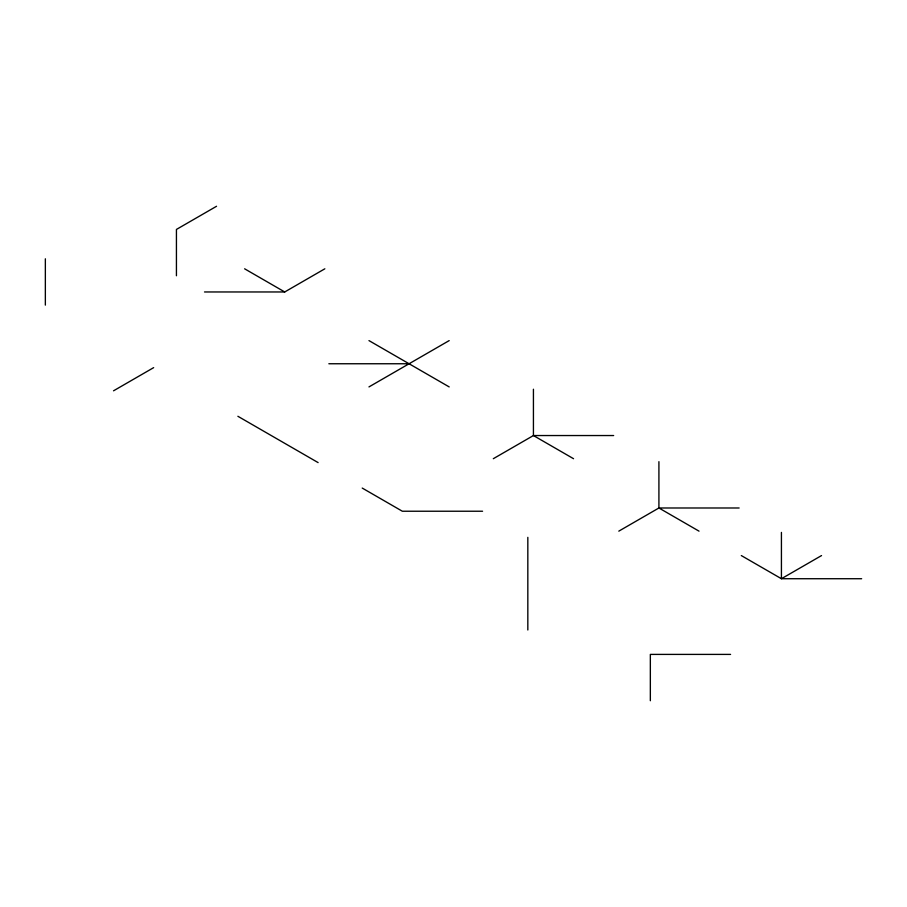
<?xml version="1.0" encoding="UTF-8"?>
<svg xmlns="http://www.w3.org/2000/svg" width="907" height="907" viewBox="0 0 907 907"><rect width="100%" height="100%" fill="white"/><g stroke="black" fill="none" stroke-linecap="round" stroke-linejoin="round"><path stroke-width="1.36" d="M216.546 206.274L176.434 229.437L176.434 275.751M113.545 390.804L153.657 367.641M204.506 291.963L284.73 291.963L324.842 268.801M368.968 386.915L449.192 340.601M493.317 458.704L533.429 435.541L613.654 435.541M618.801 531.151L658.913 507.988L739.137 507.988M821.538 555.572L781.426 578.723L741.314 555.572M328.856 363.752L409.08 363.752M482.569 511.231L402.345 511.231L362.233 488.068M861.65 578.723L781.426 578.723L781.426 532.409M730.566 654.401L650.342 654.401L650.342 700.726M244.618 268.801L284.73 291.963M368.968 340.601L449.192 386.915M573.541 458.704L533.429 435.541L533.429 389.228M699.025 531.151L658.913 507.988L658.913 461.674M237.883 416.279L318.108 462.593M527.829 537.352L527.829 629.991M45.35 258.801L45.35 305.115"/></g></svg>
